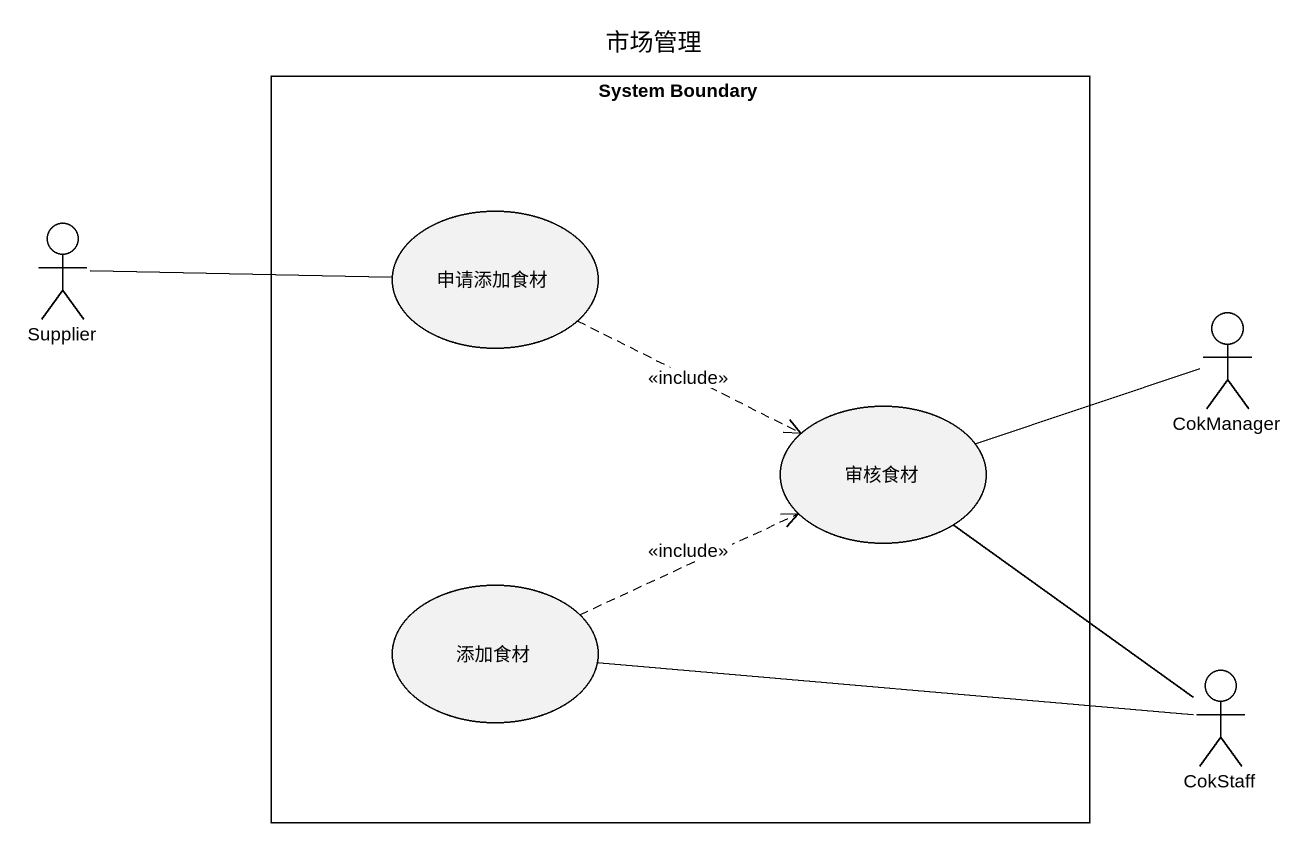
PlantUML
@startuml
title 市场管理
rectangle "System Boundary" as System_Boundary {
  usecase 申请添加食材
  usecase 审核食材
  usecase 添加食材
}
actor Supplier
actor CokManager
actor CokStaff
Supplier -right- 申请添加食材
申请添加食材 .right.> 审核食材 : <<include>>
CokManager -left- 审核食材
添加食材 .right.> 审核食材 : <<include>>
CokStaff -up- 审核食材
CokStaff -left- 添加食材
@enduml
